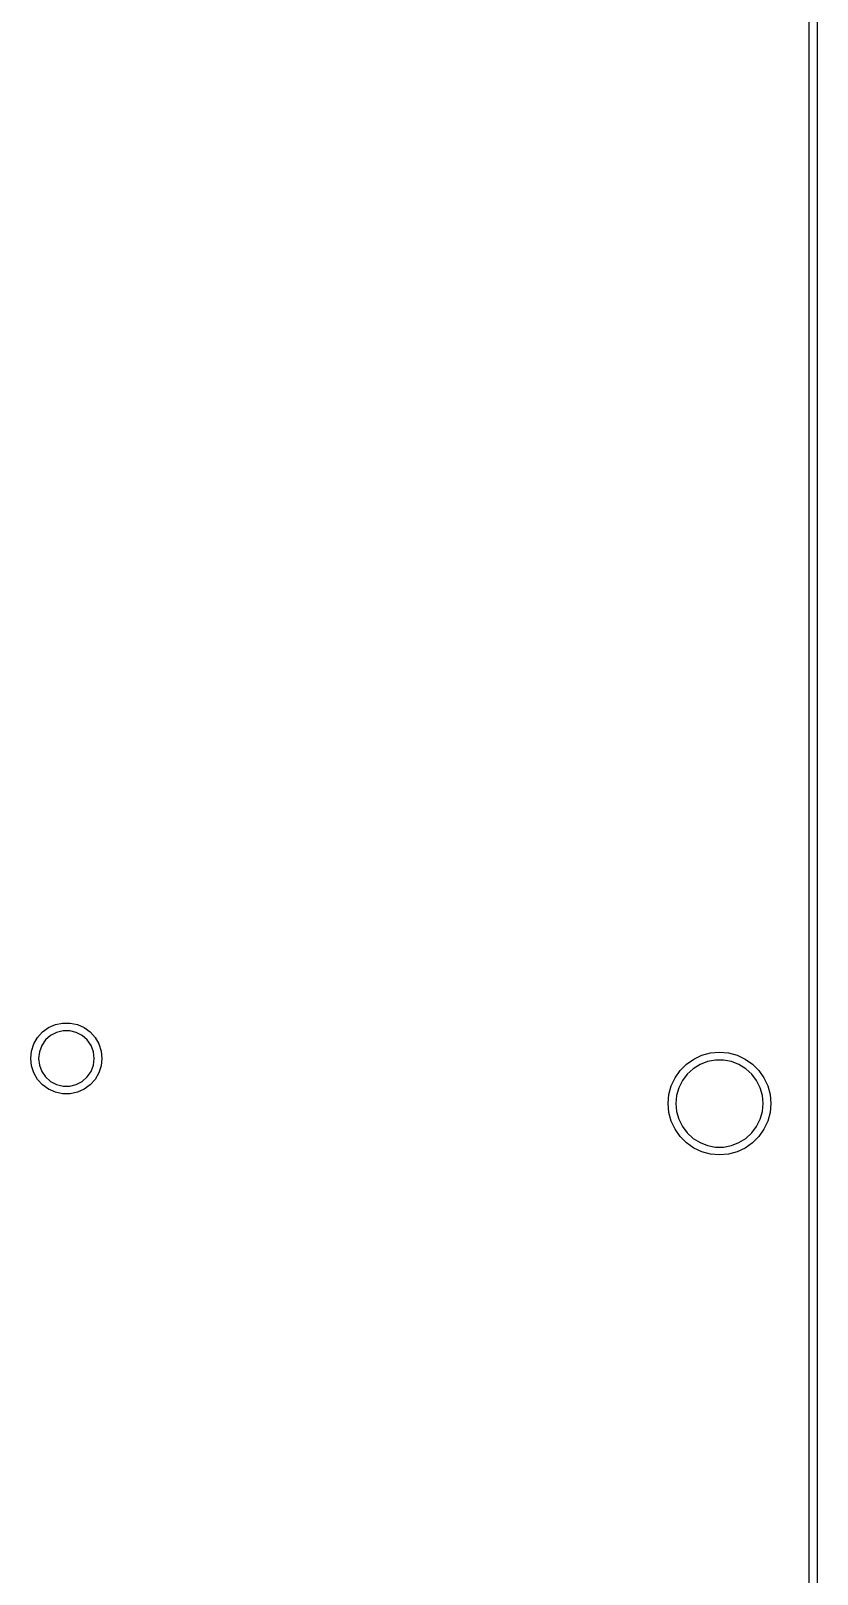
# Model space of a CAD drawing. Extents: x 0 to 6.5, y -7.51 to 0.
# Drawn here: x 5.72 to 6.504, y -3.562 to -2.024 of the extents above; entities that cross this region are included whole.
import ezdxf

# ---------------------------------------------------------------- set-up
doc = ezdxf.new("R2010")
doc.units = 0
doc.header["$MEASUREMENT"] = 0
doc.layers.add('BLACK', color=7, linetype='CONTINUOUS')

msp = doc.modelspace()

# ---------------------------------------------------------------- linework, layer by layer
at = {"layer": 'BLACK', "linetype": 'CONTINUOUS'}
for p, q in [((6.4961, -5.6269), (6.4961, -1.8787)), ((6.5039, -1.8764), (6.5039, -5.6292)), ((5.7445, -3.0144), (5.7517, -3.0128)), ((5.7517, -3.0128), (5.7591, -3.0128)), ((5.7591, -3.0128), (5.7664, -3.0144)), ((5.723, -3.0336), (5.7267, -3.0272)), ((5.7267, -3.0272), (5.7317, -3.0217)), ((5.7317, -3.0217), (5.7377, -3.0174)), ((5.7396, -3.0252), (5.7346, -3.0296)), ((5.7377, -3.0174), (5.7445, -3.0144)), ((5.7456, -3.0221), (5.7396, -3.0252)), ((5.7521, -3.0205), (5.7456, -3.0221)), ((5.7588, -3.0205), (5.7521, -3.0205)), ((5.7653, -3.0221), (5.7588, -3.0205)), ((5.7712, -3.0252), (5.7653, -3.0221)), ((5.7664, -3.0144), (5.7731, -3.0174)), ((5.7762, -3.0296), (5.7712, -3.0252)), ((5.7731, -3.0174), (5.7791, -3.0217)), ((5.7791, -3.0217), (5.7841, -3.0272)), ((5.7841, -3.0272), (5.7878, -3.0336)), ((5.72, -3.0481), (5.7207, -3.0407)), ((5.7207, -3.0407), (5.723, -3.0336)), ((5.7285, -3.0414), (5.7276, -3.0481)), ((5.7308, -3.0352), (5.7285, -3.0414)), ((5.7346, -3.0296), (5.7308, -3.0352)), ((5.78, -3.0352), (5.7762, -3.0296)), ((5.7824, -3.0414), (5.78, -3.0352)), ((5.7832, -3.0481), (5.7824, -3.0414)), ((5.7878, -3.0336), (5.7901, -3.0407)), ((5.7901, -3.0407), (5.7908, -3.0481)), ((6.3891, -3.0449), (6.3977, -3.0426)), ((6.3977, -3.0426), (6.4066, -3.0418)), ((6.4066, -3.0418), (6.4155, -3.0426)), ((6.4155, -3.0426), (6.4241, -3.0449)), ((5.7207, -3.0554), (5.72, -3.0481)), ((5.723, -3.0625), (5.7207, -3.0554)), ((5.7276, -3.0481), (5.7285, -3.0547)), ((5.7285, -3.0547), (5.7308, -3.061)), ((5.78, -3.061), (5.7824, -3.0547)), ((5.7824, -3.0547), (5.7832, -3.0481)), ((5.7901, -3.0554), (5.7878, -3.0625)), ((5.7908, -3.0481), (5.7901, -3.0554)), ((6.3674, -3.0601), (6.3737, -3.0538)), ((6.3737, -3.0538), (6.381, -3.0487)), ((6.3804, -3.0583), (6.3744, -3.0637)), ((6.3872, -3.0541), (6.3804, -3.0583)), ((6.381, -3.0487), (6.3891, -3.0449)), ((6.3947, -3.0512), (6.3872, -3.0541)), ((6.4026, -3.0497), (6.3947, -3.0512)), ((6.4106, -3.0497), (6.4026, -3.0497)), ((6.4185, -3.0512), (6.4106, -3.0497)), ((6.426, -3.0541), (6.4185, -3.0512)), ((6.4241, -3.0449), (6.4322, -3.0487)), ((6.4328, -3.0583), (6.426, -3.0541)), ((6.4322, -3.0487), (6.4395, -3.0538)), ((6.4387, -3.0637), (6.4328, -3.0583)), ((6.4395, -3.0538), (6.4458, -3.0601)), ((5.7267, -3.0689), (5.723, -3.0625)), ((5.7317, -3.0744), (5.7267, -3.0689)), ((5.7308, -3.061), (5.7346, -3.0665)), ((5.7377, -3.0787), (5.7317, -3.0744)), ((5.7346, -3.0665), (5.7396, -3.0709)), ((5.7396, -3.0709), (5.7456, -3.074)), ((5.7456, -3.074), (5.7521, -3.0756)), ((5.7588, -3.0756), (5.7653, -3.074)), ((5.7653, -3.074), (5.7712, -3.0709)), ((5.7712, -3.0709), (5.7762, -3.0665)), ((5.7791, -3.0744), (5.7731, -3.0787)), ((5.7762, -3.0665), (5.78, -3.061)), ((5.7841, -3.0689), (5.7791, -3.0744)), ((5.7878, -3.0625), (5.7841, -3.0689)), ((6.3585, -3.0755), (6.3623, -3.0674)), ((6.3623, -3.0674), (6.3674, -3.0601)), ((6.3696, -3.0701), (6.366, -3.0773)), ((6.3744, -3.0637), (6.3696, -3.0701)), ((6.4436, -3.0701), (6.4387, -3.0637)), ((6.4471, -3.0773), (6.4436, -3.0701)), ((6.4458, -3.0601), (6.4509, -3.0674)), ((6.4509, -3.0674), (6.4547, -3.0755)), ((5.7445, -3.0818), (5.7377, -3.0787)), ((5.7517, -3.0833), (5.7445, -3.0818)), ((5.7591, -3.0833), (5.7517, -3.0833)), ((5.7521, -3.0756), (5.7588, -3.0756)), ((5.7664, -3.0818), (5.7591, -3.0833)), ((5.7731, -3.0787), (5.7664, -3.0818)), ((6.3554, -3.093), (6.3562, -3.0841)), ((6.3562, -3.0841), (6.3585, -3.0755)), ((6.3638, -3.085), (6.3631, -3.093)), ((6.366, -3.0773), (6.3638, -3.085)), ((6.4493, -3.085), (6.4471, -3.0773)), ((6.4501, -3.093), (6.4493, -3.085)), ((6.4547, -3.0755), (6.457, -3.0841)), ((6.457, -3.0841), (6.4578, -3.093)), ((6.3562, -3.1019), (6.3554, -3.093)), ((6.3585, -3.1105), (6.3562, -3.1019)), ((6.3631, -3.093), (6.3638, -3.101)), ((6.3638, -3.101), (6.366, -3.1087)), ((6.4471, -3.1087), (6.4493, -3.101)), ((6.4493, -3.101), (6.4501, -3.093)), ((6.457, -3.1019), (6.4547, -3.1105)), ((6.4578, -3.093), (6.457, -3.1019)), ((6.3623, -3.1186), (6.3585, -3.1105)), ((6.3674, -3.1259), (6.3623, -3.1186)), ((6.366, -3.1087), (6.3696, -3.1159)), ((6.3696, -3.1159), (6.3744, -3.1223)), ((6.4387, -3.1223), (6.4436, -3.1159)), ((6.4436, -3.1159), (6.4471, -3.1087)), ((6.4509, -3.1186), (6.4458, -3.1259)), ((6.4547, -3.1105), (6.4509, -3.1186)), ((6.3737, -3.1322), (6.3674, -3.1259)), ((6.381, -3.1373), (6.3737, -3.1322)), ((6.3744, -3.1223), (6.3804, -3.1277)), ((6.3804, -3.1277), (6.3872, -3.1319)), ((6.3872, -3.1319), (6.3947, -3.1348)), ((6.3947, -3.1348), (6.4026, -3.1363)), ((6.4026, -3.1363), (6.4106, -3.1363)), ((6.4106, -3.1363), (6.4185, -3.1348)), ((6.4185, -3.1348), (6.426, -3.1319)), ((6.426, -3.1319), (6.4328, -3.1277)), ((6.4395, -3.1322), (6.4322, -3.1373)), ((6.4328, -3.1277), (6.4387, -3.1223)), ((6.4458, -3.1259), (6.4395, -3.1322)), ((6.3891, -3.1411), (6.381, -3.1373)), ((6.3977, -3.1434), (6.3891, -3.1411)), ((6.4066, -3.1442), (6.3977, -3.1434)), ((6.4155, -3.1434), (6.4066, -3.1442)), ((6.4241, -3.1411), (6.4155, -3.1434)), ((6.4322, -3.1373), (6.4241, -3.1411))]:
    msp.add_line(p, q, dxfattribs=at)

doc.saveas('drawing.dxf')
